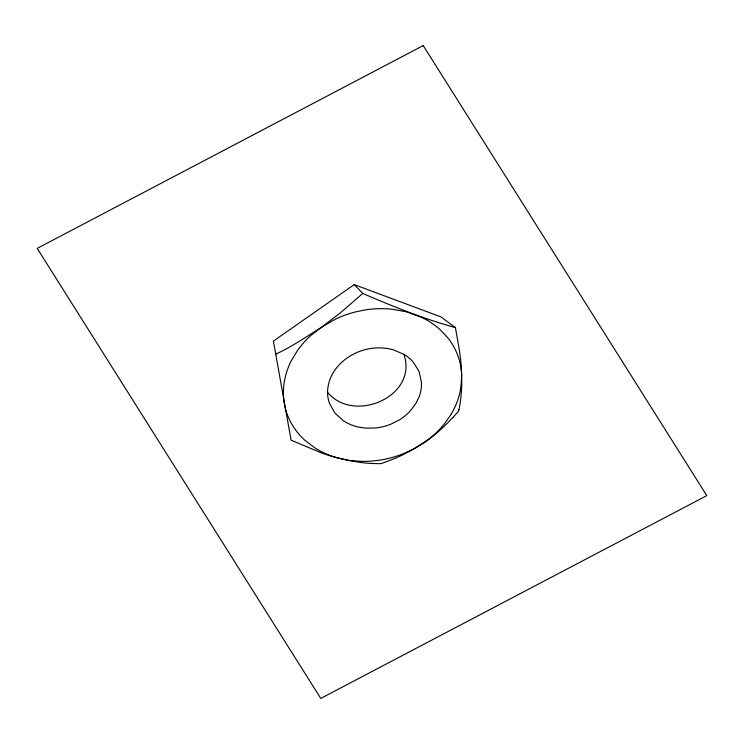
<?xml version="1.0" encoding="UTF-8"?>
<svg xmlns="http://www.w3.org/2000/svg" width="744" height="744" viewBox="0 0 744 744"><rect width="100%" height="100%" fill="white"/><g stroke="black" fill="none" stroke-linecap="round" stroke-linejoin="round"><path stroke-width="1.12" d="M327.546 392.246C327.983 366.327 354.107 347.848 378.473 347.894A47.449 43.003 -3.4 0 1 393.474 349.866L403.908 354.33A39.971 36.233 -3.4 0 1 413.069 361.872L418.9 371.098L421.383 381.598A42.873 38.855 -3.4 0 1 419.132 396.794L416.175 402.978L410.586 410.567A53.01 48.044 -3.4 0 1 399.323 419.932L390.349 424.406A53.029 48.062 -3.4 0 1 375.618 427.967L365.602 428.144L358.301 427.065A42.845 38.828 -3.4 0 1 343.105 420.527L334.791 412.911L329.49 403.397A40.241 36.465 -3.4 0 1 327.555 392.246C353.512 424.192 418.454 396.506 403.908 354.33M458.862 409.544L458.471 411.302L452.826 417.598M450.529 415.208L444.466 423.782A98.506 89.28 -3.4 0 1 429.483 438.653L416.528 447.488L401.788 455.328A179.09 162.313 -3.4 0 1 384.704 462.312L380.835 463.652A142.932 129.54 -3.4 0 1 361.826 462.629L348.127 460.424L334.288 456.965A81.245 73.628 -3.4 0 1 315.409 448.232L305.021 440.42A72.717 65.909 -3.4 0 1 299.59 434.933A75.442 68.374 -3.4 0 1 287.751 415.729C283.762 405.703 282.534 394.636 284.013 383.951A85.439 77.432 -3.4 0 1 291.462 360.431L297.488 350.517A98.096 88.908 -3.4 0 1 311.317 335.033L340.492 312.778L362.747 293.434C392.99 306.463 423.634 318.869 455.43 327.62C459.206 349.466 464.526 372.139 459.532 394.218A88.238 79.971 -3.4 0 1 450.52 415.199M455.43 327.62L440.95 316.907L354.218 284.608L273.411 341.087L291.09 440.178L321.055 452.761A201.094 182.252 -3.4 0 0 339.218 458.397L349.475 460.424L360.301 461.345M423.169 443.257L411.711 449.953A102.505 92.898 -3.4 0 1 390.907 457.82L385.411 459.132A96.069 87.067 -3.4 0 1 360.301 461.336M275.485 354.265C297.033 344.472 315.754 329.759 336.483 318.627A103.481 93.79 -3.4 0 1 354.423 312.192L363.816 310.146A93.316 84.574 -3.4 0 1 373.302 308.974A94.776 85.895 -3.4 0 1 391.939 309.206L406.457 311.81L421.96 317.502A78.725 71.35 -3.4 0 1 439.862 329.453L447.153 337.004A71.564 64.858 -3.4 0 1 451.692 343.235L453.012 345.393A75.711 68.615 -3.4 0 1 460.694 365.983L461.578 372.977M354.218 284.608L362.747 293.434M461.606 373.163L461.68 375.283M461.55 375.283A169.065 153.227 -3.4 0 1 459.011 409.563M452.724 417.524A176.607 160.062 -3.4 0 1 423.271 443.387M423.224 45.579L37.2 248.384L320.776 698.421L706.8 495.616L423.224 45.579"/></g></svg>
